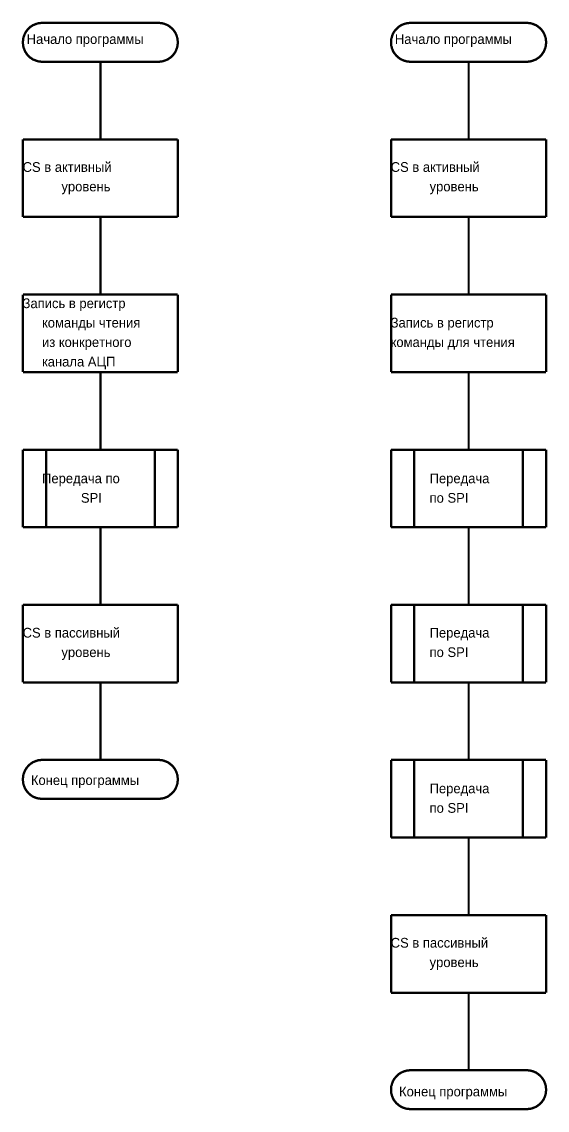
# Model space of a CAD drawing. Header units: inches. Extents: x 0 to 594, y 0 to 420.
# Drawn here: x 409.9 to 477.7, y 112.4 to 252.6 of the extents above; entities that cross this region are included whole.
import ezdxf

# ---------------------------------------------------------------- set-up
doc = ezdxf.new("R2010")
doc.units = ezdxf.units.IN
doc.layers.add('Sheet', color=255, linetype='Continuous')

msp = doc.modelspace()

# ---------------------------------------------------------------- linework, layer by layer
at = {"layer": 'Sheet', "const_width": 0.3}
for points in [[(412.51, 252.49), (412.37, 252.49), (412.26, 252.47), (412.13, 252.47), (411.99, 252.44), (411.88, 252.4), (411.77, 252.38), (411.66, 252.33), (411.54, 252.29), (411.43, 252.24), (411.32, 252.2), (411.21, 252.13), (411.12, 252.06), (411.01, 252), (410.92, 251.91), (410.83, 251.84), (410.74, 251.75), (410.67, 251.66), (410.58, 251.57), (410.51, 251.48), (410.45, 251.39), (410.38, 251.28), (410.31, 251.17), (410.27, 251.08), (410.22, 250.97), (410.18, 250.85), (410.13, 250.72), (410.09, 250.61), (410.07, 250.49), (410.04, 250.36), (410.04, 250.23), (410.02, 250.11), (410.02, 249.98)], [(412.51, 252.49), (427.51, 252.49)], [(430, 249.98), (430, 250.11), (429.98, 250.23), (429.98, 250.36), (429.96, 250.49), (429.91, 250.61), (429.89, 250.72), (429.84, 250.85), (429.8, 250.97), (429.75, 251.08), (429.71, 251.17), (429.64, 251.28), (429.57, 251.39), (429.51, 251.48), (429.44, 251.57), (429.35, 251.66), (429.26, 251.75), (429.19, 251.84), (429.08, 251.91), (428.99, 252), (428.9, 252.06), (428.79, 252.13), (428.7, 252.2), (428.59, 252.24), (428.48, 252.29), (428.37, 252.33), (428.25, 252.38), (428.14, 252.4), (428.01, 252.44), (427.9, 252.47), (427.76, 252.47), (427.65, 252.49), (427.51, 252.49)], [(427.51, 252.49), (427.51, 252.49), (427.51, 252.49), (427.51, 252.49), (427.51, 252.49), (427.51, 252.49), (427.51, 252.49), (427.51, 252.49), (427.51, 252.49), (427.51, 252.49), (427.51, 252.49), (427.51, 252.49), (427.51, 252.49), (427.51, 252.49), (427.51, 252.49), (427.51, 252.49), (427.51, 252.49), (427.51, 252.49), (427.51, 252.49), (427.51, 252.49), (427.51, 252.49), (427.51, 252.49), (427.51, 252.49), (427.51, 252.49), (427.51, 252.49), (427.51, 252.49), (427.51, 252.49), (427.51, 252.49), (427.51, 252.49), (427.51, 252.49), (427.51, 252.49), (427.51, 252.49), (427.51, 252.49)], [(460.01, 252.49), (459.88, 252.49), (459.77, 252.47), (459.63, 252.47), (459.5, 252.44), (459.39, 252.4), (459.27, 252.38), (459.14, 252.33), (459.03, 252.29), (458.92, 252.24), (458.83, 252.2), (458.71, 252.13), (458.6, 252.06), (458.51, 252), (458.42, 251.91), (458.33, 251.84), (458.24, 251.75), (458.15, 251.66), (458.09, 251.57), (458, 251.48), (457.93, 251.39), (457.86, 251.28), (457.8, 251.17), (457.75, 251.08), (457.71, 250.97), (457.66, 250.85), (457.62, 250.72), (457.6, 250.61), (457.55, 250.49), (457.53, 250.36), (457.53, 250.23), (457.51, 250.11), (457.51, 249.98)], [(460.01, 252.49), (475.02, 252.49)], [(477.51, 249.98), (477.51, 250.11), (477.48, 250.23), (477.48, 250.36), (477.46, 250.49), (477.42, 250.61), (477.4, 250.72), (477.35, 250.85), (477.31, 250.97), (477.26, 251.08), (477.22, 251.17), (477.15, 251.28), (477.08, 251.39), (477.01, 251.48), (476.95, 251.57), (476.86, 251.66), (476.77, 251.75), (476.7, 251.84), (476.59, 251.91), (476.5, 252), (476.41, 252.06), (476.3, 252.13), (476.21, 252.2), (476.1, 252.24), (475.98, 252.29), (475.87, 252.33), (475.76, 252.38), (475.65, 252.4), (475.51, 252.44), (475.4, 252.47), (475.27, 252.47), (475.16, 252.49), (475.02, 252.49)], [(475.02, 252.49), (475.02, 252.49), (475.02, 252.49), (475.02, 252.49), (475.02, 252.49), (475.02, 252.49), (475.02, 252.49), (475.02, 252.49), (475.02, 252.49), (475.02, 252.49), (475.02, 252.49), (475.02, 252.49), (475.02, 252.49), (475.02, 252.49), (475.02, 252.49), (475.02, 252.49), (475.02, 252.49), (475.02, 252.49), (475.02, 252.49), (475.02, 252.49), (475.02, 252.49), (475.02, 252.49), (475.02, 252.49), (475.02, 252.49), (475.02, 252.49), (475.02, 252.49), (475.02, 252.49), (475.02, 252.49), (475.02, 252.49), (475.02, 252.49), (475.02, 252.49), (475.02, 252.49), (475.02, 252.49)], [(410.02, 249.98), (410.02, 249.85), (410.04, 249.73), (410.04, 249.6), (410.07, 249.49), (410.09, 249.35), (410.13, 249.24), (410.18, 249.13), (410.22, 249.02), (410.27, 248.9), (410.31, 248.79), (410.38, 248.7), (410.45, 248.59), (410.51, 248.5), (410.58, 248.41), (410.67, 248.3), (410.74, 248.23), (410.83, 248.14), (410.92, 248.05), (411.01, 247.99), (411.12, 247.92), (411.21, 247.85), (411.32, 247.78), (411.43, 247.74), (411.54, 247.7), (411.66, 247.65), (411.77, 247.61), (411.88, 247.58), (411.99, 247.54), (412.13, 247.52), (412.26, 247.52), (412.37, 247.49), (412.51, 247.49)], [(427.51, 247.49), (427.65, 247.49), (427.76, 247.52), (427.9, 247.52), (428.01, 247.54), (428.14, 247.58), (428.25, 247.61), (428.37, 247.65), (428.48, 247.7), (428.59, 247.74), (428.7, 247.78), (428.79, 247.85), (428.9, 247.92), (428.99, 247.99), (429.08, 248.05), (429.19, 248.14), (429.26, 248.23), (429.35, 248.3), (429.44, 248.41), (429.51, 248.5), (429.57, 248.59), (429.64, 248.7), (429.71, 248.79), (429.75, 248.9), (429.8, 249.02), (429.84, 249.13), (429.89, 249.24), (429.91, 249.35), (429.96, 249.49), (429.98, 249.6), (429.98, 249.73), (430, 249.85), (430, 249.98)], [(457.51, 249.98), (457.51, 249.85), (457.53, 249.73), (457.53, 249.6), (457.55, 249.49), (457.6, 249.35), (457.62, 249.24), (457.66, 249.13), (457.71, 249.02), (457.75, 248.9), (457.8, 248.79), (457.86, 248.7), (457.93, 248.59), (458, 248.5), (458.09, 248.41), (458.15, 248.3), (458.24, 248.23), (458.33, 248.14), (458.42, 248.05), (458.51, 247.99), (458.6, 247.92), (458.71, 247.85), (458.83, 247.78), (458.92, 247.74), (459.03, 247.7), (459.14, 247.65), (459.27, 247.61), (459.39, 247.58), (459.5, 247.54), (459.63, 247.52), (459.77, 247.52), (459.88, 247.49), (460.01, 247.49)], [(475.02, 247.49), (475.16, 247.49), (475.27, 247.52), (475.4, 247.52), (475.51, 247.54), (475.65, 247.58), (475.76, 247.61), (475.87, 247.65), (475.98, 247.7), (476.1, 247.74), (476.21, 247.78), (476.3, 247.85), (476.41, 247.92), (476.5, 247.99), (476.59, 248.05), (476.7, 248.14), (476.77, 248.23), (476.86, 248.3), (476.95, 248.41), (477.01, 248.5), (477.08, 248.59), (477.15, 248.7), (477.22, 248.79), (477.26, 248.9), (477.31, 249.02), (477.35, 249.13), (477.4, 249.24), (477.42, 249.35), (477.46, 249.49), (477.48, 249.6), (477.48, 249.73), (477.51, 249.85), (477.51, 249.98)], [(412.51, 247.49), (427.51, 247.49)], [(420.01, 247.49), (420.01, 237.48)], [(460.01, 247.49), (475.02, 247.49)], [(467.52, 247.49), (467.52, 237.48)], [(430, 237.48), (410.02, 237.48)], [(410.02, 237.48), (410.02, 227.49)], [(430, 227.49), (430, 237.48)], [(477.51, 237.48), (457.51, 237.48)], [(457.51, 237.48), (457.51, 227.49)], [(477.51, 227.49), (477.51, 237.48)], [(410.02, 227.49), (430, 227.49)], [(420.01, 227.49), (420.01, 217.48)], [(457.51, 227.49), (477.51, 227.49)], [(467.52, 227.49), (467.52, 217.48)], [(430, 217.48), (410.02, 217.48)], [(410.02, 217.48), (410.02, 207.49)], [(430, 207.49), (430, 217.48)], [(477.51, 217.48), (457.51, 217.48)], [(457.51, 217.48), (457.51, 207.49)], [(477.51, 207.49), (477.51, 217.48)], [(410.02, 207.49), (430, 207.49)], [(420.01, 207.49), (420.01, 197.48)], [(457.51, 207.49), (477.51, 207.49)], [(467.52, 207.49), (467.52, 197.48)], [(410.02, 187.49), (410.02, 197.48)], [(410.02, 197.48), (430, 197.48)], [(413, 197.48), (413, 187.49)], [(427.02, 197.48), (427.02, 187.49)], [(430, 197.48), (430, 187.49)], [(457.51, 187.49), (457.51, 197.48)], [(457.51, 197.48), (477.51, 197.48)], [(460.51, 197.48), (460.51, 187.49)], [(474.51, 197.48), (474.51, 187.49)], [(477.51, 197.48), (477.51, 187.49)], [(430, 187.49), (410.02, 187.49)], [(420.01, 187.49), (420.01, 177.5)], [(477.51, 187.49), (457.51, 187.49)], [(467.52, 187.49), (467.52, 177.5)], [(430, 177.5), (410.02, 177.5)], [(410.02, 177.5), (410.02, 167.49)], [(430, 167.49), (430, 177.5)], [(457.51, 167.49), (457.51, 177.5)], [(457.51, 177.5), (477.51, 177.5)], [(460.51, 177.5), (460.51, 167.49)], [(474.51, 177.5), (474.51, 167.49)], [(477.51, 177.5), (477.51, 167.49)], [(410.02, 167.49), (430, 167.49)], [(420.01, 167.49), (420.01, 157.5)], [(477.51, 167.49), (457.51, 167.49)], [(467.52, 167.49), (467.52, 157.5)], [(412.51, 157.5), (412.37, 157.5), (412.26, 157.48), (412.13, 157.48), (411.99, 157.46), (411.88, 157.41), (411.77, 157.39), (411.66, 157.34), (411.54, 157.3), (411.43, 157.25), (411.32, 157.21), (411.21, 157.14), (411.12, 157.07), (411.01, 157.01), (410.92, 156.92), (410.83, 156.85), (410.74, 156.76), (410.67, 156.67), (410.58, 156.58), (410.51, 156.49), (410.45, 156.4), (410.38, 156.29), (410.31, 156.18), (410.27, 156.09), (410.22, 155.98), (410.18, 155.86), (410.13, 155.73), (410.09, 155.62), (410.07, 155.51), (410.04, 155.37), (410.04, 155.24), (410.02, 155.13), (410.02, 154.99)], [(412.51, 157.5), (427.51, 157.5)], [(430, 154.99), (430, 155.13), (429.98, 155.24), (429.98, 155.37), (429.96, 155.51), (429.91, 155.62), (429.89, 155.73), (429.84, 155.86), (429.8, 155.98), (429.75, 156.09), (429.71, 156.18), (429.64, 156.29), (429.57, 156.4), (429.51, 156.49), (429.44, 156.58), (429.35, 156.67), (429.26, 156.76), (429.19, 156.85), (429.08, 156.92), (428.99, 157.01), (428.9, 157.07), (428.79, 157.14), (428.7, 157.21), (428.59, 157.25), (428.48, 157.3), (428.37, 157.34), (428.25, 157.39), (428.14, 157.41), (428.01, 157.46), (427.9, 157.48), (427.76, 157.48), (427.65, 157.5), (427.51, 157.5)], [(427.51, 157.5), (427.51, 157.5), (427.51, 157.5), (427.51, 157.5), (427.51, 157.5), (427.51, 157.5), (427.51, 157.5), (427.51, 157.5), (427.51, 157.5), (427.51, 157.5), (427.51, 157.5), (427.51, 157.5), (427.51, 157.5), (427.51, 157.5), (427.51, 157.5), (427.51, 157.5), (427.51, 157.5), (427.51, 157.5), (427.51, 157.5), (427.51, 157.5), (427.51, 157.5), (427.51, 157.5), (427.51, 157.5), (427.51, 157.5), (427.51, 157.5), (427.51, 157.5), (427.51, 157.5), (427.51, 157.5), (427.51, 157.5), (427.51, 157.5), (427.51, 157.5), (427.51, 157.5), (427.51, 157.5)], [(457.51, 147.49), (457.51, 157.5)], [(457.51, 157.5), (477.51, 157.5)], [(460.51, 157.5), (460.51, 147.49)], [(474.51, 157.5), (474.51, 147.49)], [(477.51, 157.5), (477.51, 147.49)], [(410.02, 154.99), (410.02, 154.86), (410.04, 154.75), (410.04, 154.61), (410.07, 154.48), (410.09, 154.36), (410.13, 154.25), (410.18, 154.12), (410.22, 154.01), (410.27, 153.89), (410.31, 153.8), (410.38, 153.69), (410.45, 153.58), (410.51, 153.49), (410.58, 153.4), (410.67, 153.31), (410.74, 153.22), (410.83, 153.13), (410.92, 153.07), (411.01, 152.98), (411.12, 152.91), (411.21, 152.84), (411.32, 152.77), (411.43, 152.73), (411.54, 152.68), (411.66, 152.64), (411.77, 152.59), (411.88, 152.57), (411.99, 152.53), (412.13, 152.51), (412.26, 152.51), (412.37, 152.48), (412.51, 152.48)], [(427.51, 152.48), (427.65, 152.48), (427.76, 152.51), (427.9, 152.51), (428.01, 152.53), (428.14, 152.57), (428.25, 152.59), (428.37, 152.64), (428.48, 152.68), (428.59, 152.73), (428.7, 152.77), (428.79, 152.84), (428.9, 152.91), (428.99, 152.98), (429.08, 153.07), (429.19, 153.13), (429.26, 153.22), (429.35, 153.31), (429.44, 153.4), (429.51, 153.49), (429.57, 153.58), (429.64, 153.69), (429.71, 153.8), (429.75, 153.89), (429.8, 154.01), (429.84, 154.12), (429.89, 154.25), (429.91, 154.36), (429.96, 154.48), (429.98, 154.61), (429.98, 154.75), (430, 154.86), (430, 154.99)], [(412.51, 152.48), (427.51, 152.48)], [(477.51, 147.49), (457.51, 147.49)], [(467.52, 147.49), (467.52, 137.5)], [(477.51, 137.5), (457.51, 137.5)], [(457.51, 137.5), (457.51, 127.49)], [(477.51, 127.49), (477.51, 137.5)], [(457.51, 127.49), (477.51, 127.49)], [(467.52, 127.49), (467.52, 117.5)], [(460.01, 117.5), (459.88, 117.5), (459.77, 117.48), (459.63, 117.48), (459.5, 117.45), (459.39, 117.41), (459.27, 117.39), (459.14, 117.34), (459.03, 117.3), (458.92, 117.25), (458.83, 117.21), (458.71, 117.14), (458.6, 117.07), (458.51, 117.01), (458.42, 116.92), (458.33, 116.85), (458.24, 116.76), (458.15, 116.67), (458.09, 116.58), (458, 116.49), (457.93, 116.4), (457.86, 116.29), (457.8, 116.18), (457.75, 116.09), (457.71, 115.97), (457.66, 115.86), (457.62, 115.73), (457.6, 115.62), (457.55, 115.5), (457.53, 115.37), (457.53, 115.24), (457.51, 115.12), (457.51, 114.99)], [(460.01, 117.5), (475.02, 117.5)], [(477.51, 114.99), (477.51, 115.12), (477.48, 115.24), (477.48, 115.37), (477.46, 115.5), (477.42, 115.62), (477.4, 115.73), (477.35, 115.86), (477.31, 115.97), (477.26, 116.09), (477.22, 116.18), (477.15, 116.29), (477.08, 116.4), (477.01, 116.49), (476.95, 116.58), (476.86, 116.67), (476.77, 116.76), (476.7, 116.85), (476.59, 116.92), (476.5, 117.01), (476.41, 117.07), (476.3, 117.14), (476.21, 117.21), (476.1, 117.25), (475.98, 117.3), (475.87, 117.34), (475.76, 117.39), (475.65, 117.41), (475.51, 117.45), (475.4, 117.48), (475.27, 117.48), (475.16, 117.5), (475.02, 117.5)], [(475.02, 117.5), (475.02, 117.5), (475.02, 117.5), (475.02, 117.5), (475.02, 117.5), (475.02, 117.5), (475.02, 117.5), (475.02, 117.5), (475.02, 117.5), (475.02, 117.5), (475.02, 117.5), (475.02, 117.5), (475.02, 117.5), (475.02, 117.5), (475.02, 117.5), (475.02, 117.5), (475.02, 117.5), (475.02, 117.5), (475.02, 117.5), (475.02, 117.5), (475.02, 117.5), (475.02, 117.5), (475.02, 117.5), (475.02, 117.5), (475.02, 117.5), (475.02, 117.5), (475.02, 117.5), (475.02, 117.5), (475.02, 117.5), (475.02, 117.5), (475.02, 117.5), (475.02, 117.5), (475.02, 117.5)], [(457.51, 114.99), (457.51, 114.85), (457.53, 114.74), (457.53, 114.61), (457.55, 114.47), (457.6, 114.36), (457.62, 114.25), (457.66, 114.14), (457.71, 114), (457.75, 113.91), (457.8, 113.8), (457.86, 113.69), (457.93, 113.6), (458, 113.49), (458.09, 113.4), (458.15, 113.31), (458.24, 113.22), (458.33, 113.15), (458.42, 113.06), (458.51, 113), (458.6, 112.93), (458.71, 112.86), (458.83, 112.79), (458.92, 112.75), (459.03, 112.7), (459.14, 112.66), (459.27, 112.62), (459.39, 112.57), (459.5, 112.55), (459.63, 112.53), (459.77, 112.53), (459.88, 112.5), (460.01, 112.5)], [(475.02, 112.5), (475.16, 112.5), (475.27, 112.53), (475.4, 112.53), (475.51, 112.55), (475.65, 112.57), (475.76, 112.62), (475.87, 112.66), (475.98, 112.7), (476.1, 112.75), (476.21, 112.79), (476.3, 112.86), (476.41, 112.93), (476.5, 113), (476.59, 113.06), (476.7, 113.15), (476.77, 113.22), (476.86, 113.31), (476.95, 113.4), (477.01, 113.49), (477.08, 113.6), (477.15, 113.69), (477.22, 113.8), (477.26, 113.91), (477.31, 114), (477.35, 114.14), (477.4, 114.25), (477.42, 114.36), (477.46, 114.47), (477.48, 114.61), (477.48, 114.74), (477.51, 114.85), (477.51, 114.99)], [(460.01, 112.5), (475.02, 112.5)]]:
    msp.add_lwpolyline(points, dxfattribs=at)

# ---------------------------------------------------------------- texts
at = {"layer": 'Sheet'}
for s, height, p in [('Начало программы', 1.2543, (410.51, 249.78)), ('Начало программы', 1.2543, (458, 249.78)), ('CS в активный', 1.2543, (409.98, 233.29)), ('CS в активный', 1.2543, (457.46, 233.29)), ('уровень', 1.254, (414.99, 230.78)), ('уровень', 1.254, (462.48, 230.78)), ('Запись в регистр', 1.2543, (409.98, 215.73)), ('команды чтения', 1.2543, (412.49, 213.23)), ('Запись в регистр', 1.2543, (457.46, 213.23)), ('из конкретного', 1.2543, (412.49, 210.72)), ('команды для чтения', 1.2543, (457.46, 210.72)), ('канала АЦП', 1.254, (412.49, 208.21)), ('Передача по', 1.2543, (412.49, 193.16)), ('Передача', 1.254, (462.48, 193.16)), ('SPI', 1.254, (417.5, 190.65)), ('по SPI', 1.254, (462.48, 190.65)), ('CS в пассивный', 1.2543, (409.98, 173.27)), ('Передача', 1.254, (462.48, 173.27)), ('уровень', 1.254, (414.99, 170.76)), ('по SPI', 1.254, (462.48, 170.76)), ('Конец программы', 1.2543, (411.05, 154.27)), ('Передача', 1.254, (462.48, 153.2)), ('по SPI', 1.254, (462.48, 150.69)), ('CS в пассивный', 1.2543, (457.46, 133.31)), ('уровень', 1.254, (462.48, 130.8)), ('Конец программы', 1.2543, (458.54, 114.14))]:
    msp.add_text(s, height=height, dxfattribs=at).set_placement(p)

doc.saveas('drawing.dxf')
